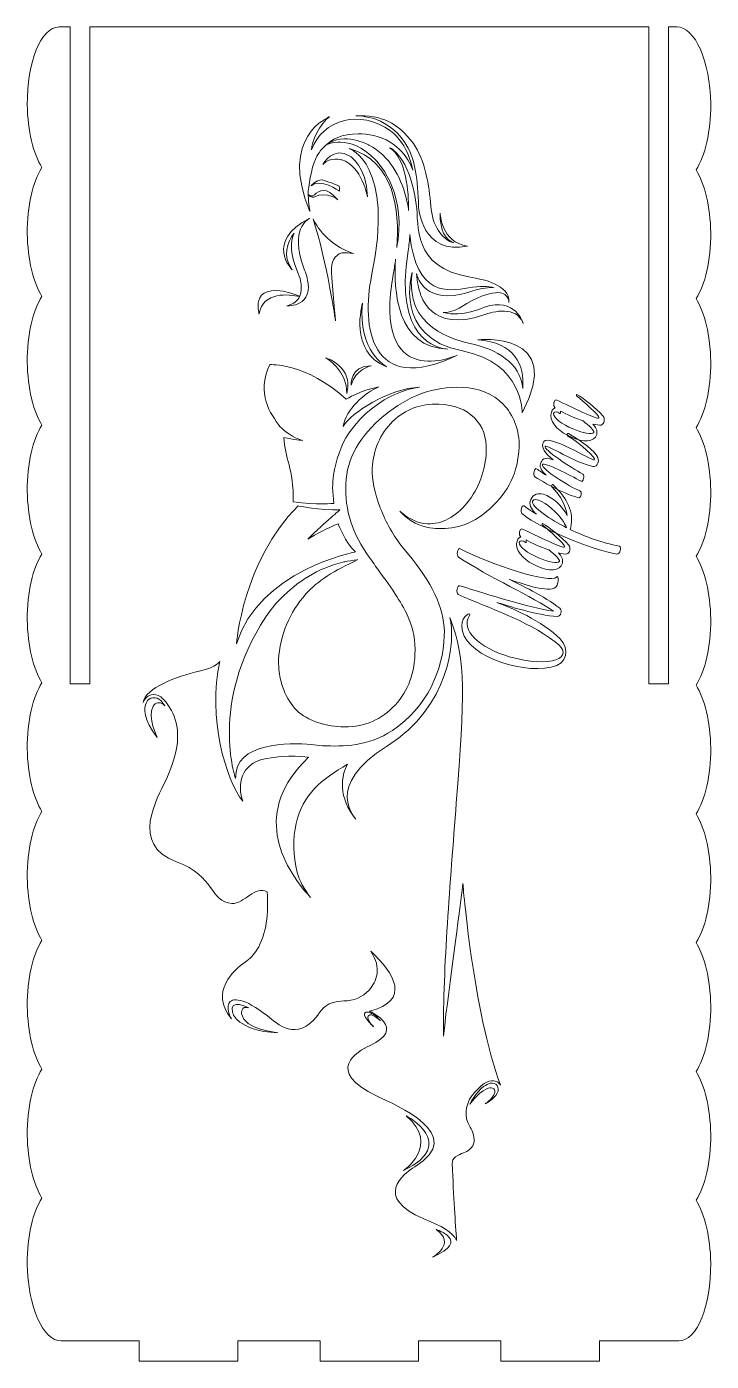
# Model space of a CAD drawing. Header units: millimetres. Extents: x 163 to 1278, y -605 to 37.
# Drawn here: x 379.4 to 483.6, y -168.6 to 34.5 of the extents above; entities that cross this region are included whole.
import ezdxf

# ---------------------------------------------------------------- set-up
doc = ezdxf.new("R2010")
doc.units = ezdxf.units.MM
doc.header["$MEASUREMENT"] = 0
doc.layers.add('Layer 1', color=7, linetype='Continuous')

msp = doc.modelspace()

# ---------------------------------------------------------------- linework, layer by layer
at = {"layer": 'Layer 1', "color": 250, "lineweight": 9}
msp.add_open_spline([(386.0519, 34.5082), (386.0519, 34.5082), (386.0519, -65.4918), (386.0519, -65.4918), (386.0519, -65.4918), (386.0519, -65.4918), (389.0519, -65.4918), (389.0519, -65.4918), (389.0519, -65.4918), (389.0519, -32.1585), (389.0519, 1.1749), (389.0519, 34.5082), (389.0519, 34.5082), (389.0519, 34.5082), (474.0518, 34.5082), (474.0518, 34.5082), (474.0518, 34.5082), (474.0518, 1.1749), (474.0518, -32.1585), (474.0518, -65.4918), (474.0518, -65.4918), (474.0518, -65.4918), (477.0518, -65.4918), (477.0518, -65.4918), (477.0518, -65.4918), (477.0518, -65.4918), (477.0518, 34.5082), (477.0518, 34.5082), (477.0518, 34.5082), (477.4674, 34.5082), (477.8831, 34.5056), (478.2986, 34.5111), (478.2986, 34.5111), (481.0713, 34.5463), (483.3876, 29.2995), (483.4722, 22.792), (483.4722, 22.792), (483.5271, 18.5736), (482.6305, 14.8617), (481.2377, 12.7621), (481.2377, 12.7621), (482.5424, 10.6421), (483.4207, 7.1485), (483.4722, 3.1877), (483.4722, 3.1877), (483.5271, -1.0307), (482.6305, -4.7427), (481.2378, -6.8422), (481.2378, -6.8422), (482.5425, -8.9622), (483.4207, -12.4558), (483.4722, -16.4165), (483.4722, -16.4165), (483.5271, -20.6349), (482.6305, -24.3468), (481.2377, -26.4464), (481.2377, -26.4464), (482.5424, -28.5664), (483.4207, -32.06), (483.4722, -36.0208), (483.4722, -36.0208), (483.5271, -40.2392), (482.6305, -43.9511), (481.2377, -46.0507), (481.2377, -46.0507), (482.5424, -48.1707), (483.4207, -51.6643), (483.4722, -55.6251), (483.4722, -55.6251), (483.5271, -59.8435), (482.6305, -63.5555), (481.2378, -65.655), (481.2378, -65.655), (482.5425, -67.775), (483.4207, -71.2686), (483.4722, -75.2293), (483.4722, -75.2293), (483.5271, -79.4477), (482.6305, -83.1596), (481.2377, -85.2592), (481.2377, -85.2592), (482.5424, -87.3792), (483.4207, -90.8728), (483.4722, -94.8336), (483.4722, -94.8336), (483.5271, -99.052), (482.6305, -102.7639), (481.2377, -104.8635), (481.2377, -104.8635), (482.5424, -106.9835), (483.4207, -110.4771), (483.4722, -114.4379), (483.4722, -114.4379), (483.5271, -118.6563), (482.6305, -122.3683), (481.2378, -124.4678), (481.2378, -124.4678), (482.5425, -126.5878), (483.4207, -130.0814), (483.4722, -134.0421), (483.4722, -134.0421), (483.5271, -138.2605), (482.6305, -141.9724), (481.2377, -144.072), (481.2377, -144.072), (482.5424, -146.192), (483.4207, -149.6856), (483.4722, -153.6464), (483.4722, -153.6464), (483.5569, -160.1539), (481.3777, -165.4578), (478.6049, -165.493), (478.6049, -165.493), (478.5813, -165.4933), (478.5578, -165.4922), (478.5342, -165.4918), (478.5342, -165.4918), (478.5342, -165.4918), (466.5518, -165.4918), (466.5518, -165.4918), (466.5518, -165.4918), (466.5518, -165.4918), (466.5518, -168.5918), (466.5518, -168.5918), (466.5518, -168.5918), (466.5518, -168.5918), (451.5518, -168.5918), (451.5518, -168.5918), (451.5518, -168.5918), (451.5518, -168.5918), (451.5518, -165.4918), (451.5518, -165.4918), (451.5518, -165.4918), (451.5518, -165.4918), (439.0519, -165.4918), (439.0519, -165.4918), (439.0519, -165.4918), (439.0519, -165.4918), (439.0519, -168.5918), (439.0519, -168.5918), (439.0519, -168.5918), (439.0519, -168.5918), (424.0519, -168.5918), (424.0519, -168.5918), (424.0519, -168.5918), (424.0519, -168.5918), (424.0519, -165.4918), (424.0519, -165.4918), (424.0519, -165.4918), (424.0519, -165.4918), (411.5519, -165.4918), (411.5519, -165.4918), (411.5519, -165.4918), (411.5519, -165.4918), (411.5519, -168.5918), (411.5519, -168.5918), (411.5519, -168.5918), (411.5519, -168.5918), (396.5519, -168.5918), (396.5519, -168.5918), (396.5519, -168.5918), (396.5519, -168.5918), (396.5519, -165.4918), (396.5519, -165.4918), (396.5519, -165.4918), (396.5519, -165.4918), (384.7064, -165.4918), (384.7064, -165.4918), (384.7064, -165.4918), (381.9337, -165.527), (379.6174, -160.2802), (379.5328, -153.7727), (379.5328, -153.7727), (379.4779, -149.5543), (380.3745, -145.8424), (381.7673, -143.7428), (381.7673, -143.7428), (380.4626, -141.6228), (379.5843, -138.1292), (379.5328, -134.1684), (379.5328, -134.1684), (379.4779, -129.95), (380.3745, -126.238), (381.7672, -124.1385), (381.7672, -124.1385), (380.4625, -122.0185), (379.5843, -118.5249), (379.5328, -114.5642), (379.5328, -114.5642), (379.4779, -110.3458), (380.3745, -106.6339), (381.7673, -104.5343), (381.7673, -104.5343), (380.4626, -102.4143), (379.5843, -98.9207), (379.5328, -94.9599), (379.5328, -94.9599), (379.4779, -90.7415), (380.3745, -87.0296), (381.7673, -84.93), (381.7673, -84.93), (380.4626, -82.81), (379.5843, -79.3164), (379.5328, -75.3556), (379.5328, -75.3556), (379.4779, -71.1372), (380.3745, -67.4252), (381.7672, -65.3257), (381.7672, -65.3257), (380.4625, -63.2057), (379.5843, -59.7121), (379.5328, -55.7514), (379.5328, -55.7514), (379.4779, -51.533), (380.3745, -47.8211), (381.7673, -45.7215), (381.7673, -45.7215), (380.4626, -43.6015), (379.5843, -40.1079), (379.5328, -36.1471), (379.5328, -36.1471), (379.4779, -31.9287), (380.3745, -28.2168), (381.7673, -26.1172), (381.7673, -26.1172), (380.4626, -23.9972), (379.5843, -20.5036), (379.5328, -16.5428), (379.5328, -16.5428), (379.4779, -12.3244), (380.3745, -8.6124), (381.7672, -6.5129), (381.7672, -6.5129), (380.4625, -4.3929), (379.5843, -0.8993), (379.5328, 3.0614), (379.5328, 3.0614), (379.4779, 7.2798), (380.3745, 10.9917), (381.7673, 13.0913), (381.7673, 13.0913), (380.4626, 15.2113), (379.5843, 18.7049), (379.5328, 22.6657), (379.5328, 22.6657), (379.4481, 29.1732), (381.6273, 34.4771), (384.4001, 34.5123), (384.4001, 34.5123), (384.9469, 34.5197), (385.5037, 34.5082), (386.0519, 34.5082)], degree=3, knots=[0, 0, 0, 0, 0.015625, 0.015625, 0.015625, 0.015625, 0.03125, 0.03125, 0.03125, 0.03125, 0.046875, 0.046875, 0.046875, 0.046875, 0.0625, 0.0625, 0.0625, 0.0625, 0.078125, 0.078125, 0.078125, 0.078125, 0.09375, 0.09375, 0.09375, 0.09375, 0.109375, 0.109375, 0.109375, 0.109375, 0.125, 0.125, 0.125, 0.125, 0.140625, 0.140625, 0.140625, 0.140625, 0.15625, 0.15625, 0.15625, 0.15625, 0.171875, 0.171875, 0.171875, 0.171875, 0.1875, 0.1875, 0.1875, 0.1875, 0.203125, 0.203125, 0.203125, 0.203125, 0.21875, 0.21875, 0.21875, 0.21875, 0.234375, 0.234375, 0.234375, 0.234375, 0.25, 0.25, 0.25, 0.25, 0.265625, 0.265625, 0.265625, 0.265625, 0.28125, 0.28125, 0.28125, 0.28125, 0.296875, 0.296875, 0.296875, 0.296875, 0.3125, 0.3125, 0.3125, 0.3125, 0.328125, 0.328125, 0.328125, 0.328125, 0.34375, 0.34375, 0.34375, 0.34375, 0.359375, 0.359375, 0.359375, 0.359375, 0.375, 0.375, 0.375, 0.375, 0.390625, 0.390625, 0.390625, 0.390625, 0.40625, 0.40625, 0.40625, 0.40625, 0.421875, 0.421875, 0.421875, 0.421875, 0.4375, 0.4375, 0.4375, 0.4375, 0.453125, 0.453125, 0.453125, 0.453125, 0.46875, 0.46875, 0.46875, 0.46875, 0.484375, 0.484375, 0.484375, 0.484375, 0.5, 0.5, 0.5, 0.5, 0.515625, 0.515625, 0.515625, 0.515625, 0.53125, 0.53125, 0.53125, 0.53125, 0.546875, 0.546875, 0.546875, 0.546875, 0.5625, 0.5625, 0.5625, 0.5625, 0.578125, 0.578125, 0.578125, 0.578125, 0.59375, 0.59375, 0.59375, 0.59375, 0.609375, 0.609375, 0.609375, 0.609375, 0.625, 0.625, 0.625, 0.625, 0.640625, 0.640625, 0.640625, 0.640625, 0.65625, 0.65625, 0.65625, 0.65625, 0.671875, 0.671875, 0.671875, 0.671875, 0.6875, 0.6875, 0.6875, 0.6875, 0.703125, 0.703125, 0.703125, 0.703125, 0.71875, 0.71875, 0.71875, 0.71875, 0.734375, 0.734375, 0.734375, 0.734375, 0.75, 0.75, 0.75, 0.75, 0.765625, 0.765625, 0.765625, 0.765625, 0.78125, 0.78125, 0.78125, 0.78125, 0.796875, 0.796875, 0.796875, 0.796875, 0.8125, 0.8125, 0.8125, 0.8125, 0.828125, 0.828125, 0.828125, 0.828125, 0.84375, 0.84375, 0.84375, 0.84375, 0.859375, 0.859375, 0.859375, 0.859375, 0.875, 0.875, 0.875, 0.875, 0.890625, 0.890625, 0.890625, 0.890625, 0.90625, 0.90625, 0.90625, 0.90625, 0.921875, 0.921875, 0.921875, 0.921875, 0.9375, 0.9375, 0.9375, 0.9375, 0.953125, 0.953125, 0.953125, 0.953125, 0.96875, 0.96875, 0.96875, 0.96875, 1, 1, 1, 1], dxfattribs=at)
at = {"layer": 'Layer 1', "color": 250, "lineweight": 20}
for points, knots in [([(434.762, 18.6997), (430.1833, 22.0572), (424.3355, 20.3967), (422.7812, 15.8111), (422.7812, 15.8111), (422.6214, 16.8856), (424.11, 19.9096), (425.5054, 20.839), (425.5054, 20.839), (425.5054, 20.839), (417.6907, 17.8163), (422.5244, 6.4195), (422.5244, 6.4195), (422.5244, 6.4195), (422.2915, 7.568), (422.2581, 8.9439), (422.2581, 8.9439), (422.6254, 8.4681), (423.1968, 8.6356), (423.1968, 8.6356), (423.1968, 8.6356), (425.2091, 9.6193), (426.7601, 8.1722), (426.7601, 8.1722), (426.7601, 8.1722), (424.9574, 10.3701), (423.904, 9.5329), (423.2155, 8.9634), (423.2155, 8.9634), (422.8268, 8.6425), (422.4404, 8.87), (422.256, 9.0207), (422.256, 9.0207), (422.2356, 10.1134), (422.7144, 12.9782), (423.4122, 14.4673), (423.4122, 14.4673), (423.4122, 14.4673), (424.9006, 18.3271), (429.8779, 18.235), (429.8779, 18.235), (431.2974, 18.2085), (433.1805, 17.9559), (434.7156, 16.9791), (434.7156, 16.9791), (435.9889, 16.1683), (437.186, 15.0757), (438.169, 12.7214), (438.169, 12.7214), (438.169, 12.7214), (437.5347, 16.6665), (434.762, 18.6997)], [0, 0, 0, 0, 0.07142857, 0.07142857, 0.07142857, 0.07142857, 0.14285714, 0.14285714, 0.14285714, 0.14285714, 0.21428571, 0.21428571, 0.21428571, 0.21428571, 0.28571429, 0.28571429, 0.28571429, 0.28571429, 0.35714286, 0.35714286, 0.35714286, 0.35714286, 0.42857143, 0.42857143, 0.42857143, 0.42857143, 0.5, 0.5, 0.5, 0.5, 0.57142857, 0.57142857, 0.57142857, 0.57142857, 0.64285714, 0.64285714, 0.64285714, 0.64285714, 0.71428571, 0.71428571, 0.71428571, 0.71428571, 0.78571429, 0.78571429, 0.78571429, 0.78571429, 0.85714286, 0.85714286, 0.85714286, 0.85714286, 1, 1, 1, 1]), ([(429.4878, 20.9799), (429.8979, 20.9869), (434.762, 21.072), (437.4833, 16.0483), (437.4833, 16.0483), (438.4949, 14.1812), (438.902, 11.4432), (439.0415, 7.0712), (439.0415, 7.0712), (439.0415, 7.0712), (439.5533, -0.3723), (446.5014, 1.1502), (446.5014, 1.1502), (442.4277, 1.7014), (442.3316, 6.1543), (442.3316, 6.1543), (442.3316, 6.1543), (442.254, 3.4778), (443.2332, 1.9791), (444.4147, 1.6498), (444.4147, 1.6498), (442.4837, 2.1871), (441.1362, 4.3263), (440.9022, 7.2569), (440.9022, 7.2569), (440.6618, 10.264), (440.0648, 14.2342), (438.2508, 16.746), (438.2508, 16.746), (435.9358, 19.9515), (433.3788, 21.1125), (429.4878, 20.9799)], [0, 0, 0, 0, 0.11111111, 0.11111111, 0.11111111, 0.11111111, 0.22222222, 0.22222222, 0.22222222, 0.22222222, 0.33333333, 0.33333333, 0.33333333, 0.33333333, 0.44444444, 0.44444444, 0.44444444, 0.44444444, 0.55555556, 0.55555556, 0.55555556, 0.55555556, 0.66666667, 0.66666667, 0.66666667, 0.66666667, 0.77777778, 0.77777778, 0.77777778, 0.77777778, 1, 1, 1, 1]), ([(449.0494, -8.1479), (449.0494, -8.1479), (445.7161, -9.722), (442.758, -8.9573), (442.758, -8.9573), (443.7975, -8.9586), (444.8062, -8.5456), (445.4647, -8.1381), (445.4647, -8.1381), (450.5011, -5.0276), (452.0791, -5.89), (452.5711, -6.6533), (452.5711, -6.6533), (452.7821, -7.0734), (452.7911, -7.4083), (452.7911, -7.4083), (452.7911, -7.4083), (452.9963, -4.6983), (448.6842, -3.8791), (446.9019, -3.5805), (446.9019, -3.5805), (437.9753, -2.0832), (439.1416, 4.3263), (438.6903, 7.4954), (438.6903, 7.4954), (437.6119, 15.0701), (434.6259, 16.1292), (434.6259, 16.1292), (434.6259, 16.1292), (437.1972, 14.5817), (437.5301, 9.1839), (437.5291, 6.7628), (437.5291, 6.7628), (437.5291, 6.6944), (437.53, 6.6274), (437.5302, 6.5591), (437.5302, 6.5591), (437.4215, 7.3099), (437.2692, 8.0564), (437.0694, 8.7918), (437.0694, 8.7918), (436.2768, 11.7084), (434.6802, 14.8705), (431.481, 16.5213), (431.481, 16.5213), (431.481, 16.5213), (427.673, 18.6536), (424.9531, 16.5213), (424.9531, 16.5213), (424.9531, 16.5213), (428.3984, 18.4764), (432.4783, 14.2998), (432.4783, 14.2998), (432.4783, 14.2998), (437.0117, 9.8566), (435.9237, 2.127), (435.9237, 2.127), (435.9237, 2.127), (435.836, 1.686), (435.7381, 0.9534), (435.7381, 0.9534), (436.181, 6.6329), (435.3491, 14.1142), (428.5195, 15.9827), (428.5195, 15.9827), (428.5195, 15.9827), (435.4689, 13.7164), (431.9036, -3.3544), (431.9036, -3.3544), (430.3209, -10.9332), (431.649, -21.8807), (444.9304, -15.449), (444.9304, -15.449), (444.9304, -15.449), (431.8526, -21.4145), (435.2365, -2.8757), (435.2365, -2.8757), (435.3489, -2.2617), (435.4591, -1.571), (435.554, -0.8286), (435.554, -0.8286), (435.2096, -5.4854), (435.6865, -14.362), (443.5069, -14.5364), (443.5069, -14.5364), (441.9494, -14.4484), (435.2134, -12.9636), (437.4503, 0.4189), (437.4503, 0.4189), (437.5881, 1.2437), (437.6749, 2.0754), (437.7108, 2.9072), (437.7108, 2.9072), (438.6956, -6.5082), (443.4711, -5.7658), (446.6529, -5.2091), (446.6529, -5.2091), (448.3917, -4.9048), (449.6373, -4.9564), (450.5307, -5.1853), (450.5307, -5.1853), (448.8166, -5.036), (446.6003, -5.9221), (445.5027, -6.1649), (445.5027, -6.1649), (439.5492, -7.4808), (438.7477, -3.0949), (438.7477, -3.0949), (438.7477, -3.0949), (438.8387, -4.341), (439.042, -5.3402), (439.3253, -6.1371), (439.3253, -6.1371), (439.3237, -6.1343), (439.322, -6.1314), (439.3207, -6.1287), (439.3207, -6.1287), (439.3207, -6.1287), (440.8353, -12.2074), (448.9548, -9.3048), (448.9548, -9.3048), (450.401, -8.7884), (453.9207, -7.8897), (454.9592, -10.6054), (454.9592, -10.6054), (454.9592, -10.6054), (453.7943, -6.5473), (449.0494, -8.1479)], [0, 0, 0, 0, 0.03030303, 0.03030303, 0.03030303, 0.03030303, 0.06060606, 0.06060606, 0.06060606, 0.06060606, 0.09090909, 0.09090909, 0.09090909, 0.09090909, 0.12121212, 0.12121212, 0.12121212, 0.12121212, 0.15151515, 0.15151515, 0.15151515, 0.15151515, 0.18181818, 0.18181818, 0.18181818, 0.18181818, 0.21212121, 0.21212121, 0.21212121, 0.21212121, 0.24242424, 0.24242424, 0.24242424, 0.24242424, 0.27272727, 0.27272727, 0.27272727, 0.27272727, 0.3030303, 0.3030303, 0.3030303, 0.3030303, 0.33333333, 0.33333333, 0.33333333, 0.33333333, 0.36363636, 0.36363636, 0.36363636, 0.36363636, 0.39393939, 0.39393939, 0.39393939, 0.39393939, 0.42424242, 0.42424242, 0.42424242, 0.42424242, 0.45454545, 0.45454545, 0.45454545, 0.45454545, 0.48484848, 0.48484848, 0.48484848, 0.48484848, 0.51515152, 0.51515152, 0.51515152, 0.51515152, 0.54545455, 0.54545455, 0.54545455, 0.54545455, 0.57575758, 0.57575758, 0.57575758, 0.57575758, 0.60606061, 0.60606061, 0.60606061, 0.60606061, 0.63636364, 0.63636364, 0.63636364, 0.63636364, 0.66666667, 0.66666667, 0.66666667, 0.66666667, 0.6969697, 0.6969697, 0.6969697, 0.6969697, 0.72727273, 0.72727273, 0.72727273, 0.72727273, 0.75757576, 0.75757576, 0.75757576, 0.75757576, 0.78787879, 0.78787879, 0.78787879, 0.78787879, 0.81818182, 0.81818182, 0.81818182, 0.81818182, 0.84848485, 0.84848485, 0.84848485, 0.84848485, 0.87878788, 0.87878788, 0.87878788, 0.87878788, 0.90909091, 0.90909091, 0.90909091, 0.90909091, 0.93939394, 0.93939394, 0.93939394, 0.93939394, 1, 1, 1, 1]), ([(428.6722, 14.8133), (426.077, 16.4697), (424.4996, 13.5951), (424.4996, 13.5951), (424.4996, 13.5951), (425.619, 14.8133), (427.3491, 14.2775), (427.3491, 14.2775), (427.3491, 14.2775), (430.4533, 13.3021), (431.2674, 8.6733), (431.2674, 8.6733), (431.2674, 8.6733), (431.1149, 13.3021), (428.6722, 14.8133), (428.6722, 14.8133)], [0, 0, 0, 0, 0.2, 0.2, 0.2, 0.2, 0.4, 0.4, 0.4, 0.4, 0.6, 0.6, 0.6, 0.6, 1, 1, 1, 1]), ([(422.6822, 10.3324), (423.9795, 11.6163), (427.0067, 9.5175), (427.0067, 9.5175), (427.0067, 9.5175), (427.05, 9.8901), (426.9634, 10.2906), (426.9634, 10.2906), (426.9634, 10.2906), (426.2283, 10.6632), (424.3688, 11.2437), (424.3688, 11.2437), (424.3688, 11.2437), (423.3741, 11.16), (422.6822, 10.3324), (422.6822, 10.3324)], [0, 0, 0, 0, 0.2, 0.2, 0.2, 0.2, 0.4, 0.4, 0.4, 0.4, 0.6, 0.6, 0.6, 0.6, 1, 1, 1, 1]), ([(420.9329, -6.5292), (420.6366, -7.1515), (420.0617, -7.6831), (419.0159, -7.9163), (419.0159, -7.9163), (419.0159, -7.9163), (423.3192, -8.2567), (422.0494, -3.4716), (422.0494, -3.4716), (421.933, -3.0335), (421.7486, -2.619), (421.5917, -2.1906), (421.5917, -2.1906), (419.4002, 3.7974), (422.1389, 5.1231), (422.4976, 5.419), (422.4976, 5.419), (415.5368, 1.82), (419.8105, -2.4404), (419.8105, -2.4404), (419.8105, -2.4404), (418.3145, -0.2955), (419.0091, 1.6707), (420.1226, 3.1275), (420.1226, 3.1275), (419.5354, 1.8353), (419.432, -0.1142), (420.7338, -3.0223), (420.7338, -3.0223), (420.957, -3.5205), (421.1091, -4.0465), (421.1744, -4.5853), (421.1744, -4.5853), (421.2439, -5.1574), (421.2324, -5.8412), (420.9686, -6.4496), (420.9686, -6.4496), (413.0674, -3.5316), (414.7858, -9.1624), (414.7858, -9.1624), (414.7858, -9.1624), (415.4211, -5.7197), (419.3052, -6.1774), (420.9329, -6.5292)], [0, 0, 0, 0, 0.08333333, 0.08333333, 0.08333333, 0.08333333, 0.16666667, 0.16666667, 0.16666667, 0.16666667, 0.25, 0.25, 0.25, 0.25, 0.33333333, 0.33333333, 0.33333333, 0.33333333, 0.41666667, 0.41666667, 0.41666667, 0.41666667, 0.5, 0.5, 0.5, 0.5, 0.58333333, 0.58333333, 0.58333333, 0.58333333, 0.66666667, 0.66666667, 0.66666667, 0.66666667, 0.75, 0.75, 0.75, 0.75, 0.83333333, 0.83333333, 0.83333333, 0.83333333, 1, 1, 1, 1]), ([(422.991, 5.2823), (425.14, -1.3798), (426.4124, -10.2453), (426.4124, -10.2453), (426.4124, -10.2453), (426.2598, -8.8805), (425.7971, -3.3628), (425.7971, -2.1697), (425.7971, -2.1697), (425.7971, -1.0198), (426.6091, 0.2054), (427.8071, 0.1454), (427.8071, 0.1454), (428.2906, 0.1203), (429.1301, 0.0478), (429.1301, 0.0478), (429.1301, 0.0478), (425.3278, 1.2591), (423.4296, 4.2859), (422.991, 5.2823)], [0, 0, 0, 0, 0.16666667, 0.16666667, 0.16666667, 0.16666667, 0.33333333, 0.33333333, 0.33333333, 0.33333333, 0.5, 0.5, 0.5, 0.5, 0.66666667, 0.66666667, 0.66666667, 0.66666667, 1, 1, 1, 1]), ([(448.0691, -13.1186), (453.6242, -13.4898), (455.2221, -16.9785), (454.8801, -20.5364), (454.8801, -20.5364), (454.6011, -16.49), (450.5541, -14.5364), (447.5321, -13.84), (447.5321, -13.84), (444.3255, -13.1019), (436.8461, -11.2766), (438.0674, -2.8562), (438.0674, -2.8562), (438.0674, -2.8562), (435.0644, -12.7222), (445.7398, -14.8155), (445.7398, -14.8155), (455.0415, -16.6394), (454.7861, -24.2347), (454.7861, -24.2347), (454.7861, -24.2347), (461.4853, -11.6756), (448.0691, -13.1186), (448.0691, -13.1186)], [0, 0, 0, 0, 0.14285714, 0.14285714, 0.14285714, 0.14285714, 0.28571429, 0.28571429, 0.28571429, 0.28571429, 0.42857143, 0.42857143, 0.42857143, 0.42857143, 0.57142857, 0.57142857, 0.57142857, 0.57142857, 0.71428571, 0.71428571, 0.71428571, 0.71428571, 1, 1, 1, 1]), ([(434.168, -17.2032), (434.168, -17.2032), (429.7409, -14.8629), (430.5041, -7.5534), (430.5041, -7.5534), (430.5041, -7.5534), (428.3668, -15.0094), (434.168, -17.2032)], [0, 0, 0, 0, 0.33333333, 0.33333333, 0.33333333, 0.33333333, 1, 1, 1, 1]), ([(424.9066, -15.8384), (424.9066, -15.8384), (428.2342, -17.7627), (428.1124, -21.2961), (428.1124, -21.2961), (428.1124, -21.2961), (429.4354, -17.5436), (424.9066, -15.8384)], [0, 0, 0, 0, 0.33333333, 0.33333333, 0.33333333, 0.33333333, 1, 1, 1, 1]), ([(433.023, -20.2726), (430.1803, -20.8155), (428.0361, -22.1488), (428.0361, -22.1488), (428.0361, -22.1488), (421.9296, -16.5933), (416.434, -16.8864), (416.434, -16.8864), (416.434, -16.8864), (414.2545, -21.3106), (416.5556, -24.3763), (417.9641, -26.3286), (417.9641, -26.3286), (418.7468, -27.0916), (419.8856, -27.9495), (421.3781, -28.4365), (421.3781, -28.4365), (421.3781, -28.4365), (420.0003, -28.3111), (418.5662, -27.9871), (418.5662, -27.9871), (418.6505, -31.1324), (420.0659, -32.6394), (419.9834, -37.7911), (419.9834, -37.7911), (423.5962, -38.2298), (426.1788, -38.0104), (426.1788, -38.0104), (426.1788, -38.0104), (425.9243, -36.1588), (425.904, -34.9901), (426.1278, -33.6734), (426.1278, -33.6734), (426.4841, -31.5781), (427.1839, -29.1043), (428.4177, -27.3385), (428.4177, -27.3385), (432.9466, -20.8574), (439.2057, -20.3213), (439.2057, -20.3213), (439.2057, -20.3213), (434.4733, -20.5163), (428.8758, -24.171), (427.5527, -26.3152), (427.5527, -26.3152), (428.0615, -23.7081), (430.7768, -21.1759), (433.023, -20.2726)], [0, 0, 0, 0, 0.07692308, 0.07692308, 0.07692308, 0.07692308, 0.15384615, 0.15384615, 0.15384615, 0.15384615, 0.23076923, 0.23076923, 0.23076923, 0.23076923, 0.30769231, 0.30769231, 0.30769231, 0.30769231, 0.38461538, 0.38461538, 0.38461538, 0.38461538, 0.46153846, 0.46153846, 0.46153846, 0.46153846, 0.53846154, 0.53846154, 0.53846154, 0.53846154, 0.61538462, 0.61538462, 0.61538462, 0.61538462, 0.69230769, 0.69230769, 0.69230769, 0.69230769, 0.76923077, 0.76923077, 0.76923077, 0.76923077, 0.84615385, 0.84615385, 0.84615385, 0.84615385, 1, 1, 1, 1]), ([(428.7739, -20.029), (429.3573, -17.6385), (431.8272, -17.0567), (431.8272, -17.0567), (431.8272, -17.0567), (428.5705, -17.0567), (428.7739, -20.029), (428.7739, -20.029)], [0, 0, 0, 0, 0.33333333, 0.33333333, 0.33333333, 0.33333333, 1, 1, 1, 1]), ([(435.0721, -72.5618), (440.4178, -68.9667), (442.7346, -63.3997), (442.9588, -58.1905), (442.9588, -58.1905), (443.1125, -54.618), (441.4776, -50.7085), (438.0535, -46.4628), (438.0535, -46.4628), (438.0535, -46.4628), (436.614, -44.6796), (436.614, -44.6796), (436.614, -44.6796), (435.2386, -42.981), (434.1092, -40.9793), (433.225, -38.6731), (433.225, -38.6731), (432.3405, -36.3674), (431.9341, -34.3828), (432.0058, -32.7189), (432.0058, -32.7189), (432.1301, -29.8285), (433.1615, -27.4406), (435.1009, -25.557), (435.1009, -25.557), (437.0397, -23.6731), (439.3861, -22.7906), (442.1411, -22.9091), (442.1411, -22.9091), (444.4318, -23.0078), (446.2258, -23.6996), (447.523, -24.9851), (447.523, -24.9851), (448.8201, -26.2704), (449.4237, -27.9633), (449.3332, -30.0629), (449.3332, -30.0629), (449.2042, -33.0631), (448.2373, -35.6786), (446.4338, -37.9095), (446.4338, -37.9095), (444.6301, -40.1412), (442.6099, -41.2081), (440.3739, -41.112), (440.3739, -41.112), (438.9556, -41.0509), (437.5626, -40.4037), (436.1954, -39.1698), (436.1954, -39.1698), (436.473, -39.5827), (437.2393, -40.1876), (437.3478, -40.2702), (437.3478, -40.2702), (438.8799, -41.4382), (440.6693, -41.7738), (441.6045, -41.8241), (441.6045, -41.8241), (444.2404, -41.9657), (446.9559, -41.4926), (449.8573, -38.8305), (449.8573, -38.8305), (452.7588, -36.1685), (454.1628, -33.344), (454.3307, -29.4434), (454.3307, -29.4434), (454.4375, -26.9621), (453.4393, -24.4813), (451.8955, -22.8985), (451.8955, -22.8985), (450.3512, -21.3156), (448.2707, -20.468), (445.6524, -20.3553), (445.6524, -20.3553), (441.4251, -20.1734), (437.4631, -21.6154), (433.7656, -24.6799), (433.7656, -24.6799), (430.0682, -27.745), (428.1366, -31.1999), (427.971, -35.0452), (427.971, -35.0452), (427.7997, -39.0274), (428.9925, -42.7398), (431.5493, -46.1828), (431.5493, -46.1828), (431.8772, -46.6507), (432.7182, -47.9001), (432.8218, -48.0409), (432.8218, -48.0409), (435.1483, -51.1195), (436.6969, -53.5428), (437.4679, -55.3107), (437.4679, -55.3107), (438.2385, -57.0792), (438.5809, -58.9721), (438.4939, -60.9902), (438.4939, -60.9902), (438.3508, -64.3177), (437.2162, -67.0213), (435.0916, -69.1019), (435.0916, -69.1019), (432.9663, -71.1826), (430.3495, -72.1563), (427.2406, -72.0223), (427.2406, -72.0223), (424.5674, -71.9074), (421.6778, -70.8785), (420.1803, -69.1747), (420.1803, -69.1747), (418.6821, -67.4709), (417.6366, -64.589), (417.7575, -61.7798), (417.7575, -61.7798), (417.9124, -58.1796), (419.448, -54.5623), (421.9176, -51.7856), (421.9176, -51.7856), (423.6893, -49.7936), (426.1819, -48.239), (429.8247, -46.5732), (429.8247, -46.5732), (429.8258, -46.5726), (428.7617, -46.7376), (428.2035, -46.8235), (428.2035, -46.8235), (427.9759, -46.8586), (427.7501, -46.9), (427.5263, -46.9544), (427.5263, -46.9544), (423.6945, -47.8868), (420.564, -49.9648), (418.0813, -52.4886), (418.0813, -52.4886), (417.206, -53.3787), (416.4447, -54.3133), (415.7965, -55.2923), (415.7965, -55.2923), (407.1624, -68.4807), (411.2132, -79.8943), (411.2132, -79.8943), (411.2132, -79.8943), (411.0445, -74.2778), (419.457, -74.44), (422.7128, -74.7119), (422.7128, -74.7119), (423.2709, -74.8072), (423.8508, -74.8684), (424.4529, -74.8941), (424.4529, -74.8941), (427.5619, -75.0279), (431.4139, -75.0272), (435.0721, -72.5618)], [0, 0, 0, 0, 0.02564103, 0.02564103, 0.02564103, 0.02564103, 0.05128205, 0.05128205, 0.05128205, 0.05128205, 0.07692308, 0.07692308, 0.07692308, 0.07692308, 0.1025641, 0.1025641, 0.1025641, 0.1025641, 0.12820513, 0.12820513, 0.12820513, 0.12820513, 0.15384615, 0.15384615, 0.15384615, 0.15384615, 0.17948718, 0.17948718, 0.17948718, 0.17948718, 0.20512821, 0.20512821, 0.20512821, 0.20512821, 0.23076923, 0.23076923, 0.23076923, 0.23076923, 0.25641026, 0.25641026, 0.25641026, 0.25641026, 0.28205128, 0.28205128, 0.28205128, 0.28205128, 0.30769231, 0.30769231, 0.30769231, 0.30769231, 0.33333333, 0.33333333, 0.33333333, 0.33333333, 0.35897436, 0.35897436, 0.35897436, 0.35897436, 0.38461538, 0.38461538, 0.38461538, 0.38461538, 0.41025641, 0.41025641, 0.41025641, 0.41025641, 0.43589744, 0.43589744, 0.43589744, 0.43589744, 0.46153846, 0.46153846, 0.46153846, 0.46153846, 0.48717949, 0.48717949, 0.48717949, 0.48717949, 0.51282051, 0.51282051, 0.51282051, 0.51282051, 0.53846154, 0.53846154, 0.53846154, 0.53846154, 0.56410256, 0.56410256, 0.56410256, 0.56410256, 0.58974359, 0.58974359, 0.58974359, 0.58974359, 0.61538462, 0.61538462, 0.61538462, 0.61538462, 0.64102564, 0.64102564, 0.64102564, 0.64102564, 0.66666667, 0.66666667, 0.66666667, 0.66666667, 0.69230769, 0.69230769, 0.69230769, 0.69230769, 0.71794872, 0.71794872, 0.71794872, 0.71794872, 0.74358974, 0.74358974, 0.74358974, 0.74358974, 0.76923077, 0.76923077, 0.76923077, 0.76923077, 0.79487179, 0.79487179, 0.79487179, 0.79487179, 0.82051282, 0.82051282, 0.82051282, 0.82051282, 0.84615385, 0.84615385, 0.84615385, 0.84615385, 0.87179487, 0.87179487, 0.87179487, 0.87179487, 0.8974359, 0.8974359, 0.8974359, 0.8974359, 0.92307692, 0.92307692, 0.92307692, 0.92307692, 0.94871795, 0.94871795, 0.94871795, 0.94871795, 1, 1, 1, 1]), ([(459.7751, -23.4385), (459.7993, -23.445), (459.8082, -23.4604), (459.8284, -23.4658), (459.8284, -23.4658), (459.4649, -23.5809), (459.2085, -23.9753), (459.1784, -24.5598), (459.1784, -24.5598), (459.1149, -26.0174), (460.6478, -27.2122), (462.2769, -27.9482), (462.2769, -27.9482), (464.0004, -28.7353), (465.8625, -28.7248), (466.1393, -27.5055), (466.1393, -27.5055), (466.273, -26.9054), (465.996, -26.3863), (465.5203, -25.9311), (465.5203, -25.9311), (466.0768, -26.0663), (466.5259, -26.1338), (466.7953, -26.08), (466.7953, -26.08), (467.3268, -25.9837), (467.4218, -25.0576), (467.1057, -24.7184), (467.1057, -24.7184), (465.9183, -23.4598), (464.3126, -22.1161), (463.1248, -21.4282), (463.1248, -21.4282), (463.0575, -21.3887), (463.0038, -21.5906), (463.0669, -21.6463), (463.0669, -21.6463), (464.0631, -22.469), (466.627, -24.6646), (466.4983, -25.0021), (466.4983, -25.0021), (466.3655, -25.4036), (462.1954, -23.2478), (459.973, -22.2718), (459.973, -22.2718), (459.6324, -22.138), (459.4823, -23.2223), (459.7751, -23.4385)], [0, 0, 0, 0, 0.07692308, 0.07692308, 0.07692308, 0.07692308, 0.15384615, 0.15384615, 0.15384615, 0.15384615, 0.23076923, 0.23076923, 0.23076923, 0.23076923, 0.30769231, 0.30769231, 0.30769231, 0.30769231, 0.38461538, 0.38461538, 0.38461538, 0.38461538, 0.46153846, 0.46153846, 0.46153846, 0.46153846, 0.53846154, 0.53846154, 0.53846154, 0.53846154, 0.61538462, 0.61538462, 0.61538462, 0.61538462, 0.69230769, 0.69230769, 0.69230769, 0.69230769, 0.76923077, 0.76923077, 0.76923077, 0.76923077, 0.84615385, 0.84615385, 0.84615385, 0.84615385, 1, 1, 1, 1]), ([(464.0536, -25.4631), (464.9988, -26.1686), (465.7982, -26.9348), (465.6767, -27.1966), (465.6767, -27.1966), (465.4713, -27.6435), (463.9674, -27.2824), (462.496, -26.653), (462.496, -26.653), (460.9392, -25.9707), (459.4266, -24.976), (459.5693, -24.3092), (459.5693, -24.3092), (459.643, -23.9352), (460.1879, -24.0326), (460.5269, -24.3347), (460.5269, -24.3347), (460.6369, -24.4417), (460.687, -24.2043), (460.6026, -23.9527), (460.6026, -23.9527), (461.5237, -24.4399), (462.8377, -25.0272), (464.0536, -25.4631)], [0, 0, 0, 0, 0.14285714, 0.14285714, 0.14285714, 0.14285714, 0.28571429, 0.28571429, 0.28571429, 0.28571429, 0.42857143, 0.42857143, 0.42857143, 0.42857143, 0.57142857, 0.57142857, 0.57142857, 0.57142857, 0.71428571, 0.71428571, 0.71428571, 0.71428571, 1, 1, 1, 1]), ([(456.7193, -33.9505), (458.7775, -35.3325), (462.4616, -37.039), (463.4119, -37.1405), (463.4119, -37.1405), (463.7995, -37.1788), (463.9476, -36.2323), (463.5776, -36.0949), (463.5776, -36.0949), (462.0452, -35.5489), (457.6483, -32.7015), (457.8792, -32.1099), (457.8792, -32.1099), (458.0882, -31.6165), (462.1178, -33.7477), (463.7717, -34.6504), (463.7717, -34.6504), (464.0955, -34.8143), (464.3364, -33.7629), (464.031, -33.5778), (464.031, -33.5778), (462.2862, -32.5948), (457.9194, -29.764), (458.294, -29.3146), (458.294, -29.3146), (458.5421, -28.9999), (462.9691, -31.929), (465.5563, -32.3793), (465.5563, -32.3793), (466.2974, -32.5029), (466.6519, -31.4469), (466.1604, -30.7585), (466.1604, -30.7585), (465.0959, -29.2819), (463.3624, -28.3538), (461.8236, -27.3605), (461.8236, -27.3605), (461.695, -27.2745), (461.5457, -27.6413), (461.6773, -27.7151), (461.6773, -27.7151), (463.6688, -28.8762), (466.2623, -31.2699), (465.7322, -31.3926), (465.7322, -31.3926), (465.2757, -31.4831), (458.946, -27.4816), (458.0757, -28.6079), (458.0757, -28.6079), (457.4672, -29.367), (458.3883, -30.5374), (459.4867, -31.3657), (459.4867, -31.3657), (458.1036, -30.7946), (457.7619, -31.4129), (457.5882, -31.9677), (457.5882, -31.9677), (457.3769, -32.6163), (457.8751, -33.1812), (458.4451, -33.7048), (458.4451, -33.7048), (457.9585, -33.4369), (457.4614, -33.0626), (457.0009, -32.7454), (457.0009, -32.7454), (456.6568, -32.5113), (456.3708, -33.7324), (456.7193, -33.9505)], [0, 0, 0, 0, 0.05555556, 0.05555556, 0.05555556, 0.05555556, 0.11111111, 0.11111111, 0.11111111, 0.11111111, 0.16666667, 0.16666667, 0.16666667, 0.16666667, 0.22222222, 0.22222222, 0.22222222, 0.22222222, 0.27777778, 0.27777778, 0.27777778, 0.27777778, 0.33333333, 0.33333333, 0.33333333, 0.33333333, 0.38888889, 0.38888889, 0.38888889, 0.38888889, 0.44444444, 0.44444444, 0.44444444, 0.44444444, 0.5, 0.5, 0.5, 0.5, 0.55555556, 0.55555556, 0.55555556, 0.55555556, 0.61111111, 0.61111111, 0.61111111, 0.61111111, 0.66666667, 0.66666667, 0.66666667, 0.66666667, 0.72222222, 0.72222222, 0.72222222, 0.72222222, 0.77777778, 0.77777778, 0.77777778, 0.77777778, 0.83333333, 0.83333333, 0.83333333, 0.83333333, 0.88888889, 0.88888889, 0.88888889, 0.88888889, 1, 1, 1, 1]), ([(454.7657, -39.571), (456.4159, -40.9916), (463.0672, -44.4993), (469.2169, -45.7157), (469.2169, -45.7157), (469.6263, -45.7857), (470.0049, -44.6065), (469.5826, -44.52), (469.5826, -44.52), (466.8871, -43.9891), (464.2793, -43.0315), (462.0994, -41.9933), (462.0994, -41.9933), (462.1305, -41.8761), (462.166, -41.7429), (462.1851, -41.6226), (462.1851, -41.6226), (462.7137, -39.359), (461.6623, -37.2155), (459.4533, -35.1491), (459.4533, -35.1491), (459.3603, -35.0596), (459.2173, -35.4019), (459.3102, -35.4916), (459.3102, -35.4916), (460.7672, -36.9558), (461.4315, -38.4082), (461.6572, -39.8519), (461.6572, -39.8519), (460.8746, -38.3725), (459.3661, -37.0372), (458.0181, -36.6267), (458.0181, -36.6267), (456.8887, -36.3046), (456.1975, -36.9034), (456.008, -37.7135), (456.008, -37.7135), (455.8299, -38.4315), (456.381, -39.1229), (456.9543, -39.6342), (456.9543, -39.6342), (456.2673, -39.2094), (455.8998, -38.982), (455.0783, -38.3959), (455.0783, -38.3959), (454.7452, -38.169), (454.4577, -39.2988), (454.7657, -39.571)], [0, 0, 0, 0, 0.07692308, 0.07692308, 0.07692308, 0.07692308, 0.15384615, 0.15384615, 0.15384615, 0.15384615, 0.23076923, 0.23076923, 0.23076923, 0.23076923, 0.30769231, 0.30769231, 0.30769231, 0.30769231, 0.38461538, 0.38461538, 0.38461538, 0.38461538, 0.46153846, 0.46153846, 0.46153846, 0.46153846, 0.53846154, 0.53846154, 0.53846154, 0.53846154, 0.61538462, 0.61538462, 0.61538462, 0.61538462, 0.69230769, 0.69230769, 0.69230769, 0.69230769, 0.76923077, 0.76923077, 0.76923077, 0.76923077, 0.84615385, 0.84615385, 0.84615385, 0.84615385, 1, 1, 1, 1]), ([(429.4512, -45.3782), (427.9108, -44.0477), (426.8177, -41.1385), (426.8177, -41.1385), (426.8177, -41.1385), (425.0853, -41.8213), (423.5453, -42.6134), (422.1757, -43.4768), (422.1757, -43.4768), (424.9431, -40.7244), (427.1231, -38.9822), (427.1231, -38.9822), (427.1231, -38.9822), (423.9936, -39.0552), (420.7113, -38.3974), (420.7113, -38.3974), (420.7113, -38.3974), (412.3151, -46.8033), (411.3373, -59.3896), (411.3373, -59.3896), (411.3373, -59.3896), (414.7576, -48.2289), (429.4512, -45.3782), (429.4512, -45.3782)], [0, 0, 0, 0, 0.14285714, 0.14285714, 0.14285714, 0.14285714, 0.28571429, 0.28571429, 0.28571429, 0.28571429, 0.42857143, 0.42857143, 0.42857143, 0.42857143, 0.57142857, 0.57142857, 0.57142857, 0.57142857, 0.71428571, 0.71428571, 0.71428571, 0.71428571, 1, 1, 1, 1]), ([(456.3736, -37.6724), (456.6874, -36.8824), (458.6429, -38.1463), (459.7201, -39.1853), (459.7201, -39.1853), (460.5353, -39.9729), (461.2635, -40.9579), (461.5531, -41.7226), (461.5531, -41.7226), (459.2302, -40.5554), (456.0536, -38.4522), (456.3736, -37.6724)], [0, 0, 0, 0, 0.25, 0.25, 0.25, 0.25, 0.5, 0.5, 0.5, 0.5, 1, 1, 1, 1]), ([(454.5542, -43.0648), (454.5783, -43.0712), (454.5873, -43.0866), (454.6074, -43.092), (454.6074, -43.092), (454.2439, -43.2072), (453.9876, -43.6016), (453.9575, -44.1861), (453.9575, -44.1861), (453.894, -45.6436), (455.4269, -46.8385), (457.0559, -47.5745), (457.0559, -47.5745), (458.7795, -48.3616), (460.6416, -48.351), (460.9183, -47.1318), (460.9183, -47.1318), (461.0521, -46.5317), (460.7752, -46.0127), (460.2994, -45.5575), (460.2994, -45.5575), (460.8558, -45.6925), (461.305, -45.76), (461.5744, -45.7063), (461.5744, -45.7063), (462.1059, -45.6099), (462.201, -44.6838), (461.8847, -44.3447), (461.8847, -44.3447), (460.6974, -43.0861), (459.0917, -41.7423), (457.9039, -41.0545), (457.9039, -41.0545), (457.8366, -41.015), (457.783, -41.2168), (457.8459, -41.2725), (457.8459, -41.2725), (458.8422, -42.0954), (461.4061, -44.2909), (461.2774, -44.6285), (461.2774, -44.6285), (461.1446, -45.0299), (456.9745, -42.8742), (454.752, -41.8981), (454.752, -41.8981), (454.4115, -41.7643), (454.2614, -42.8486), (454.5542, -43.0648)], [0, 0, 0, 0, 0.07692308, 0.07692308, 0.07692308, 0.07692308, 0.15384615, 0.15384615, 0.15384615, 0.15384615, 0.23076923, 0.23076923, 0.23076923, 0.23076923, 0.30769231, 0.30769231, 0.30769231, 0.30769231, 0.38461538, 0.38461538, 0.38461538, 0.38461538, 0.46153846, 0.46153846, 0.46153846, 0.46153846, 0.53846154, 0.53846154, 0.53846154, 0.53846154, 0.61538462, 0.61538462, 0.61538462, 0.61538462, 0.69230769, 0.69230769, 0.69230769, 0.69230769, 0.76923077, 0.76923077, 0.76923077, 0.76923077, 0.84615385, 0.84615385, 0.84615385, 0.84615385, 1, 1, 1, 1]), ([(458.8326, -45.0895), (459.7779, -45.795), (460.5773, -46.561), (460.4558, -46.8228), (460.4558, -46.8228), (460.2503, -47.2697), (458.7464, -46.9086), (457.2751, -46.2794), (457.2751, -46.2794), (455.7183, -45.5971), (454.2057, -44.6024), (454.3484, -43.9355), (454.3484, -43.9355), (454.4221, -43.5616), (454.967, -43.6589), (455.306, -43.961), (455.306, -43.961), (455.4159, -44.0681), (455.466, -43.8306), (455.3816, -43.5791), (455.3816, -43.5791), (456.3028, -44.0662), (457.6167, -44.6535), (458.8326, -45.0895)], [0, 0, 0, 0, 0.14285714, 0.14285714, 0.14285714, 0.14285714, 0.28571429, 0.28571429, 0.28571429, 0.28571429, 0.42857143, 0.42857143, 0.42857143, 0.42857143, 0.57142857, 0.57142857, 0.57142857, 0.57142857, 0.71428571, 0.71428571, 0.71428571, 0.71428571, 1, 1, 1, 1]), ([(446.7867, -55.0823), (447.2036, -54.4581), (445.5862, -54.9791), (445.5958, -56.6984), (445.5958, -56.6984), (445.6196, -60.8514), (454.13, -64.0191), (459.1939, -62.9448), (459.1939, -62.9448), (461.8051, -62.394), (461.9793, -60.1788), (460.566, -58.6483), (460.566, -58.6483), (458.0745, -55.9532), (452.7125, -53.7268), (450.9489, -53.1064), (450.9489, -53.1064), (452.5812, -53.5535), (457.0274, -55.0779), (460.1572, -55.2273), (460.1572, -55.2273), (460.6708, -55.2472), (460.9255, -54.2901), (460.5177, -53.9698), (460.5177, -53.9698), (458.2116, -52.1542), (454.3682, -50.3145), (452.8055, -49.5571), (452.8055, -49.5571), (454.7345, -50.2216), (458.1421, -51.4567), (459.6422, -50.9218), (459.6422, -50.9218), (460.5256, -50.6076), (460.3212, -48.7588), (459.9929, -49.2292), (459.9929, -49.2292), (459.2094, -50.3051), (449.9303, -47.361), (445.3886, -44.9119), (445.3886, -44.9119), (445.0095, -44.7115), (444.7467, -45.9431), (445.1, -46.1755), (445.1, -46.1755), (449.7229, -49.23), (456.57, -52.3271), (459.5592, -54.4196), (459.5592, -54.4196), (455.6574, -53.84), (449.9432, -51.9783), (445.3335, -50.5488), (445.3335, -50.5488), (444.9118, -50.4107), (444.6789, -51.6762), (445.0836, -51.8617), (445.0836, -51.8617), (449.9476, -54.107), (455.1556, -55.5962), (459.8388, -59.0904), (459.8388, -59.0904), (463.1557, -61.5597), (459.0474, -63.1219), (452.8404, -61.3411), (452.8404, -61.3411), (448.2492, -60.0203), (445.3449, -57.2673), (446.7867, -55.0823)], [0, 0, 0, 0, 0.05555556, 0.05555556, 0.05555556, 0.05555556, 0.11111111, 0.11111111, 0.11111111, 0.11111111, 0.16666667, 0.16666667, 0.16666667, 0.16666667, 0.22222222, 0.22222222, 0.22222222, 0.22222222, 0.27777778, 0.27777778, 0.27777778, 0.27777778, 0.33333333, 0.33333333, 0.33333333, 0.33333333, 0.38888889, 0.38888889, 0.38888889, 0.38888889, 0.44444444, 0.44444444, 0.44444444, 0.44444444, 0.5, 0.5, 0.5, 0.5, 0.55555556, 0.55555556, 0.55555556, 0.55555556, 0.61111111, 0.61111111, 0.61111111, 0.61111111, 0.66666667, 0.66666667, 0.66666667, 0.66666667, 0.72222222, 0.72222222, 0.72222222, 0.72222222, 0.77777778, 0.77777778, 0.77777778, 0.77777778, 0.83333333, 0.83333333, 0.83333333, 0.83333333, 0.88888889, 0.88888889, 0.88888889, 0.88888889, 1, 1, 1, 1]), ([(442.8185, -119.098), (442.7529, -108.3974), (443.8578, -95.9905), (444.7778, -83.5732), (444.7778, -83.5732), (445.9842, -67.2874), (446.4298, -62.1003), (443.7982, -55.3916), (443.7982, -55.3916), (444.7165, -58.7956), (443.7397, -69.0106), (434.2969, -74.8902), (434.2969, -74.8902), (424.4355, -81.0303), (429.5118, -86.0584), (429.5118, -86.0584), (429.5118, -86.0584), (426.7642, -82.9397), (427.2729, -79.2362), (428.2429, -77.7054), (428.2429, -77.7054), (424.2894, -79.9857), (421.4125, -82.3396), (420.4286, -86.7165), (420.4286, -86.7165), (419.906, -89.0412), (419.93, -91.6774), (420.5813, -94.172), (420.5813, -94.172), (420.9086, -95.4253), (421.6654, -96.7446), (422.6017, -97.984), (422.6017, -97.984), (418.1006, -93.0203), (413.7367, -84.8446), (422.2959, -76.6579), (422.2959, -76.6579), (422.2959, -76.6579), (419.0862, -76.1462), (415.6439, -76.8904), (415.6439, -76.8904), (411.9515, -77.6887), (411.4111, -80.8908), (412.3295, -83.3466), (412.3295, -83.3466), (409.6667, -80.1233), (406.9456, -70.4944), (408.8294, -62.0518), (408.8294, -62.0518), (408.8294, -62.0518), (408.5212, -62.8873), (405.6969, -63.5451), (405.6969, -63.5451), (402.1518, -64.371), (397.5308, -66.0978), (397.148, -68.2963), (397.148, -68.2963), (397.3961, -67.7298), (397.6824, -67.3461), (398.3542, -67.1722), (398.3542, -67.1722), (399.2939, -66.9288), (400.2925, -67.4074), (401.4509, -69.53), (401.4509, -69.53), (402.6726, -71.7678), (403.0508, -74.8748), (400.5829, -80.2109), (400.5829, -80.2109), (399.3462, -82.8848), (395.0363, -89.9327), (402.2113, -92.564), (402.2113, -92.564), (408.1254, -94.733), (407.2999, -98.7039), (410.6584, -98.8989), (410.6584, -98.8989), (412.5717, -99.0098), (414.2142, -96.0727), (416.0015, -97.1564), (416.0015, -97.1564), (416.272, -100.3705), (415.9428, -103.529), (414.461, -105.9601), (414.461, -105.9601), (414.0096, -106.7008), (413.3827, -107.3274), (412.6607, -107.8348), (412.6607, -107.8348), (411.0145, -108.9917), (407.144, -112.3506), (410.5822, -116.4661), (410.5822, -116.4661), (410.5822, -116.4661), (409.7381, -115.1894), (410.1878, -114.1149), (410.1878, -114.1149), (410.5662, -113.2104), (412.5158, -113.2134), (416.0778, -116.0279), (416.0778, -116.0279), (417.5498, -117.1904), (420.4654, -120.1517), (423.7108, -115.8814), (423.7108, -115.8814), (424.4518, -114.9064), (425.0407, -113.7837), (427.6704, -113.7502), (427.6704, -113.7502), (429.1376, -113.7318), (430.5497, -113.1555), (431.5038, -112.0878), (431.5038, -112.0878), (432.6681, -110.7847), (433.504, -108.7792), (431.7563, -106.1622), (431.7563, -106.1622), (435.4146, -109.5821), (437.888, -113.6828), (431.5864, -115.3076), (431.5864, -115.3076), (431.5864, -115.3076), (437.4207, -117.9049), (431.5864, -120.5702), (431.5864, -120.5702), (429.7595, -121.4047), (424.5904, -124.3101), (432.7312, -128.2453), (432.7312, -128.2453), (435.5424, -129.6032), (446.6041, -134.0729), (438.4555, -138.9892), (438.4555, -138.9892), (436.6879, -140.0553), (432.1445, -143.6682), (439.8294, -146.8833), (439.8294, -146.8833), (442.6023, -148.043), (444.167, -148.8468), (444.8228, -150.1976), (444.8228, -150.1976), (444.6307, -147.6523), (444.3741, -143.6109), (444.151, -138.4742), (444.151, -138.4742), (444.1341, -138.085), (444.3292, -137.7165), (444.663, -137.4932), (444.663, -137.4932), (445.126, -137.1847), (445.5138, -137.0075), (445.859, -136.8722), (445.859, -136.8722), (448.7978, -135.714), (446.9877, -133.2398), (446.5332, -132.2308), (446.5332, -132.2308), (445.8972, -130.8173), (446.5079, -129.0589), (446.9912, -128.4045), (446.9912, -128.4045), (450.1207, -124.165), (451.5075, -126.5414), (451.5075, -126.5414), (451.5075, -126.5414), (447.2838, -115.1869), (445.7825, -95.8657), (445.7825, -95.8657), (445.7825, -95.8657), (445.1594, -101.1648), (443.8363, -110.2287), (442.8185, -119.098)], [0, 0, 0, 0, 0.02272727, 0.02272727, 0.02272727, 0.02272727, 0.04545455, 0.04545455, 0.04545455, 0.04545455, 0.06818182, 0.06818182, 0.06818182, 0.06818182, 0.09090909, 0.09090909, 0.09090909, 0.09090909, 0.11363636, 0.11363636, 0.11363636, 0.11363636, 0.13636364, 0.13636364, 0.13636364, 0.13636364, 0.15909091, 0.15909091, 0.15909091, 0.15909091, 0.18181818, 0.18181818, 0.18181818, 0.18181818, 0.20454545, 0.20454545, 0.20454545, 0.20454545, 0.22727273, 0.22727273, 0.22727273, 0.22727273, 0.25, 0.25, 0.25, 0.25, 0.27272727, 0.27272727, 0.27272727, 0.27272727, 0.29545455, 0.29545455, 0.29545455, 0.29545455, 0.31818182, 0.31818182, 0.31818182, 0.31818182, 0.34090909, 0.34090909, 0.34090909, 0.34090909, 0.36363636, 0.36363636, 0.36363636, 0.36363636, 0.38636364, 0.38636364, 0.38636364, 0.38636364, 0.40909091, 0.40909091, 0.40909091, 0.40909091, 0.43181818, 0.43181818, 0.43181818, 0.43181818, 0.45454545, 0.45454545, 0.45454545, 0.45454545, 0.47727273, 0.47727273, 0.47727273, 0.47727273, 0.5, 0.5, 0.5, 0.5, 0.52272727, 0.52272727, 0.52272727, 0.52272727, 0.54545455, 0.54545455, 0.54545455, 0.54545455, 0.56818182, 0.56818182, 0.56818182, 0.56818182, 0.59090909, 0.59090909, 0.59090909, 0.59090909, 0.61363636, 0.61363636, 0.61363636, 0.61363636, 0.63636364, 0.63636364, 0.63636364, 0.63636364, 0.65909091, 0.65909091, 0.65909091, 0.65909091, 0.68181818, 0.68181818, 0.68181818, 0.68181818, 0.70454545, 0.70454545, 0.70454545, 0.70454545, 0.72727273, 0.72727273, 0.72727273, 0.72727273, 0.75, 0.75, 0.75, 0.75, 0.77272727, 0.77272727, 0.77272727, 0.77272727, 0.79545455, 0.79545455, 0.79545455, 0.79545455, 0.81818182, 0.81818182, 0.81818182, 0.81818182, 0.84090909, 0.84090909, 0.84090909, 0.84090909, 0.86363636, 0.86363636, 0.86363636, 0.86363636, 0.88636364, 0.88636364, 0.88636364, 0.88636364, 0.90909091, 0.90909091, 0.90909091, 0.90909091, 0.93181818, 0.93181818, 0.93181818, 0.93181818, 0.95454545, 0.95454545, 0.95454545, 0.95454545, 1, 1, 1, 1]), ([(400.1906, -68.5693), (400.2684, -68.6351), (400.3484, -68.714), (400.4302, -68.8081), (400.4302, -68.8081), (400.4302, -68.8081), (400.1917, -68.3772), (399.8198, -67.995), (399.8198, -67.995), (399.1768, -67.3344), (398.0589, -67.4944), (397.6551, -68.3104), (397.6551, -68.3104), (397.2218, -69.1858), (397.1309, -70.8321), (399.3107, -73.6324), (399.3107, -73.6324), (399.3107, -73.6324), (397.7148, -70.6159), (398.6817, -68.858), (398.6817, -68.858), (398.9757, -68.3237), (399.7185, -68.1688), (400.1906, -68.5693)], [0, 0, 0, 0, 0.14285714, 0.14285714, 0.14285714, 0.14285714, 0.28571429, 0.28571429, 0.28571429, 0.28571429, 0.42857143, 0.42857143, 0.42857143, 0.42857143, 0.57142857, 0.57142857, 0.57142857, 0.57142857, 0.71428571, 0.71428571, 0.71428571, 0.71428571, 1, 1, 1, 1]), ([(412.1214, -115.6986), (412.1214, -115.6986), (411.9689, -114.3464), (413.2283, -114.8092), (413.2283, -114.8092), (413.2283, -114.8092), (410.2264, -113.205), (410.7602, -115.4915), (410.7602, -115.4915), (410.8854, -116.0279), (411.3999, -116.6406), (411.8651, -116.9615), (411.8651, -116.9615), (412.7061, -117.5449), (414.462, -118.5119), (417.6299, -118.5733), (417.6299, -118.5733), (417.6299, -118.5733), (412.5031, -118.0988), (412.1214, -115.6986)], [0, 0, 0, 0, 0.16666667, 0.16666667, 0.16666667, 0.16666667, 0.33333333, 0.33333333, 0.33333333, 0.33333333, 0.5, 0.5, 0.5, 0.5, 0.66666667, 0.66666667, 0.66666667, 0.66666667, 1, 1, 1, 1]), ([(432.0944, -115.9666), (432.7432, -116.2345), (433.2266, -116.7467), (433.2266, -116.7467), (433.2266, -116.7467), (432.8959, -116.3071), (432.5031, -115.9875), (432.2088, -115.8089), (432.2088, -115.8089), (431.9798, -115.6684), (431.4965, -115.3818), (431.0894, -115.4671), (431.0894, -115.4671), (430.0553, -115.6837), (432.2088, -117.6844), (432.2088, -117.6844), (432.2088, -117.6844), (431.7001, -117.1848), (431.5038, -116.8276), (431.382, -116.5387), (431.382, -116.5387), (431.2989, -116.3419), (431.2321, -115.6102), (432.0944, -115.9666)], [0, 0, 0, 0, 0.14285714, 0.14285714, 0.14285714, 0.14285714, 0.28571429, 0.28571429, 0.28571429, 0.28571429, 0.42857143, 0.42857143, 0.42857143, 0.42857143, 0.57142857, 0.57142857, 0.57142857, 0.57142857, 0.71428571, 0.71428571, 0.71428571, 0.71428571, 1, 1, 1, 1]), ([(449.9241, -126.275), (449.6361, -126.3447), (449.3033, -126.4968), (448.9249, -126.7731), (448.9249, -126.7731), (448.9249, -126.7731), (447.4493, -128.0151), (446.8387, -129.4775), (446.8387, -129.4775), (446.8387, -129.4775), (447.897, -127.8546), (449.4084, -127.1137), (449.4084, -127.1137), (450.0366, -126.8052), (450.7531, -127.009), (450.6297, -127.6747), (450.6297, -127.6747), (450.5469, -128.1198), (449.9936, -128.8678), (449.1539, -129.4036), (449.1539, -129.4036), (449.1539, -129.4036), (450.5067, -128.7365), (451.0113, -127.7961), (451.0113, -127.7961), (451.4947, -126.8945), (450.8056, -126.0614), (449.9241, -126.275)], [0, 0, 0, 0, 0.125, 0.125, 0.125, 0.125, 0.25, 0.25, 0.25, 0.25, 0.375, 0.375, 0.375, 0.375, 0.5, 0.5, 0.5, 0.5, 0.625, 0.625, 0.625, 0.625, 0.75, 0.75, 0.75, 0.75, 1, 1, 1, 1]), ([(436.7379, -139.5641), (445.2867, -135.4712), (437.1449, -131.2317), (437.1449, -131.2317), (437.1449, -131.2317), (442.4371, -135.6666), (436.7379, -139.5641), (436.7379, -139.5641)], [0, 0, 0, 0, 0.33333333, 0.33333333, 0.33333333, 0.33333333, 1, 1, 1, 1]), ([(441.699, -148.53), (444.8541, -150.6748), (441.1903, -152.7221), (441.1903, -152.7221), (441.1903, -152.7221), (447.0931, -150.1879), (441.699, -148.53), (441.699, -148.53)], [0, 0, 0, 0, 0.33333333, 0.33333333, 0.33333333, 0.33333333, 1, 1, 1, 1])]:
    msp.add_open_spline(points, degree=3, knots=knots, dxfattribs=at)

doc.saveas('drawing.dxf')
